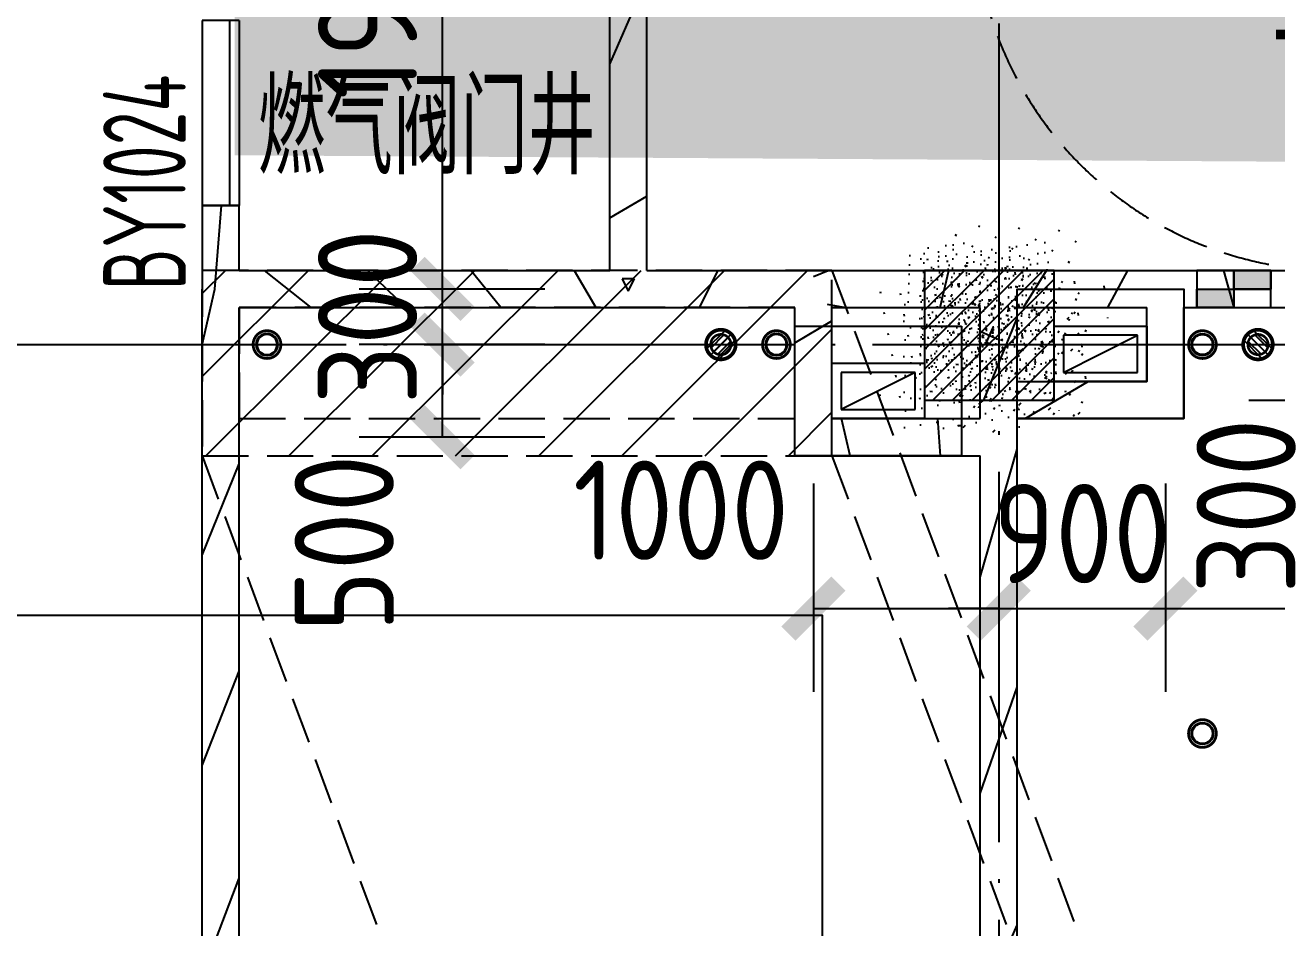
# Model space of a CAD drawing. Header units: inches. Extents: x 0 to 1813292486, y 0 to 3473589894.
# Drawn here: x 600535030 to 600541788, y 3473209268 to 3473214143 of the extents above; entities that cross this region are included whole.
import ezdxf
from ezdxf.enums import TextEntityAlignment as Align
from ezdxf.xclip import XClip

# ---------------------------------------------------------------- set-up
doc = ezdxf.new("R2010")
doc.units = ezdxf.units.IN
doc.header["$LTSCALE"] = 1000
doc.header["$MEASUREMENT"] = 0
doc.header["$XCLIPFRAME"] = 2
for name, pattern in [('AX-MALL-GIRD-200$0$DOTE', [2.4200000000000004, 2, -0.2, 0.02, -0.2]), ('AX-MALL-WALL-P02-QT$0$DASH', [0.35, 0.25, -0.1]), ('AX-MALL-WALL-P02-QT$0$DOTE', [2.4200000000000004, 2, -0.2, 0.02, -0.2]), ('PX-MALL-P02-LG$0$CONTINOUS', [0])]:
    doc.linetypes.add(name, pattern=pattern)
for name, color, linetype in [('A-Anno-Note', 241, 'Continuous'), ('AX-MALL-DIM-P02$0$A-Anno-Dims', 3, 'Continuous'), ('AX-MALL-DIM-P02$0$A-Detl-Thin', 131, 'Continuous'), ('AX-MALL-GIRD-200$0$A-Grid', 222, 'AX-MALL-GIRD-200$0$DOTE'), ('AX-MALL-P02-200$0$A-Anno-Note', 241, 'Continuous'), ('AX-MALL-WALL-P02$0$A-Anno-Note', 241, 'Continuous'), ('AX-MALL-WALL-P02-QT$0$_T_S__T_ELEV_A-STRS', 7, 'Continuous'), ('AX-MALL-WALL-P02-QT$0$A-Anno-Note', 241, 'Continuous'), ('AX-MALL-WALL-P02-QT$0$A-Detl-Patt', 8, 'Continuous'), ('AX-MALL-WALL-P02-QT$0$A-Detl-Thin', 131, 'Continuous'), ('AX-MALL-WALL-P02-QT$0$A-Strs', 151, 'Continuous'), ('AX-MALL-WALL-P02-QT$0$A-Wall', 2, 'Continuous'), ('AX-MALL-WALL-P02-QT$0$A-Wall-Patt', 13, 'Continuous'), ('AX-MALL-WALL-P02-QT$0$A-Wind', 4, 'Continuous'), ('AX-MALL-WORD-P02$0$A-Anno-Note', 241, 'Continuous'), ('AX-MALL-WORD-P02$0$A-Wind-Iden', 11, 'Continuous'), ('AX-MALL-ZTKD-P02$0$A-Anno-Note', 241, 'Continuous'), ('MX-MALL-P02-LG$0$M-VT-DUCT-FLG', 40, 'Continuous'), ('MX-MALL-P02-LG$0$M-VT-DUCT-KED', 170, 'Continuous'), ('MX-MALL-P02-LG$0$M-VT-DUCT-SAD', 90, 'Continuous'), ('PX-MALL-P02-LG$0$P-Drain-Fldr', 4, 'Continuous'), ('PX-MALL-P02-LG$0$P-Drain-Fldr-ARCH', 161, 'Continuous'), ('PX-MALL-P02-LG$0$P-Drain-Fldr-W100', 4, 'Continuous'), ('PX-MALL-P02-LG$0$P-Drain-Fldr-W50', 4, 'Continuous'), ('PX-MALL-P02-LG$0$P-Pipe-Risr', 7, 'Continuous'), ('PX-MALL-P02-LG$0$P-Pipe-Risr-Arch', 6, 'Continuous'), ('PX-MALL-P02-LG$0$P-Pipe-Risr-W100', 6, 'Continuous'), ('PX-MALL-P02-LG$0$P-Pipe-Risr-W50', 6, 'Continuous'), ('PX-MALL-P02-LG$0$P-Sewr-Pipe', 123, 'PX-MALL-P02-LG$0$CONTINOUS'), ('SX-MALL-LT-TZ-2F(T)$0$SX-S1-TZ-(2F~3F)$0$TZ', 255, 'Continuous'), ('SX-MALL-LT-TZ-2F(T)$0$SX-S1-TZ-（-2F~-1F）$0$S-PATT-SOLD', 251, 'Continuous'), ('SX-MALL-TZ-2F~3F$0$S-DIMS', 81, 'Continuous'), ('SX-MALL-WALL-L-1F~2F$0$S-COLU', 30, 'Continuous'), ('SX-MALL-WALL-L-1F~2F$0$S-PATT-WALL', 83, 'Continuous'), ('SX-MALL-WALL-L-1F~2F$0$单形心', 4, 'Continuous')]:
    doc.layers.add(name, color=color, linetype=linetype)
doc.layers.add('MX-MALL-P02-LG$0$M-AUX-TO-ARCH', color=1, linetype='Continuous', plot=False)
doc.styles.add('AX-MALL-DIM-P02$0$_TCH_DIM_T3', font='gbenor.shx')
doc.styles.add('AX-MALL-WALL-P02-QT$0$_TCH_DIM', font='gbenor.shx')
doc.styles.add('AX-MALL-WORD-P02$0$_TCH_WINDOW', font='gbenor.shx', dxfattribs={"bigfont": 'gbcbig.shx'})
doc.styles.add('AX-MALL-WORD-P02$0$STANDARD', font='gbenor.shx', dxfattribs={"bigfont": 'gbcbig.shx'})
doc.styles.add('PX-MALL-P02-LG$0$jzfz', font='gbenor.shx', dxfattribs={"bigfont": 'gbcbig.shx'})
doc.dimstyles.new('AX-MALL-DIM-P02$0$_TCH_ARCH&&180', dxfattribs={"dimtxt": 535.5, "dimasz": 270, "dimexe": 450, "dimexo": 450, "dimgap": 137.25, "dimtad": 1, "dimdec": 0, "dimzin": 0, "dimdsep": 46, "dimtxsty": 'AX-MALL-DIM-P02$0$_TCH_DIM_T3', "dimblk": 'AX-MALL-DIM-P02$0$_ArchTick', "dimcen": 0.09, "dimclrt": 7, "dimazin": 2, "dimtfac": 1, "dimtdec": 0, "dimtix": 1, "dimtmove": 2, "dimatfit": 3, "dimfxl": 500, "dimtolj": 1, "dimtzin": 0, "dimarcsym": 0})
pattern_1 = [(45, (0, 359.0227), (-353.55353201463, 353.55353201463), [])]

# ---------------------------------------------------------------- blocks, each defined once
blk = doc.blocks.new('AX-MALL-WORD-P02')
at = {"layer": 'AX-MALL-WORD-P02$0$A-Anno-Note', "style": 'AX-MALL-WORD-P02$0$STANDARD'}
blk.add_text('燃气阀门井', height=506.3829787234042, rotation=339.5681613092015, dxfattribs=at).set_placement((600342727.4776208, 3473088290.208235))
at = {"layer": 'AX-MALL-WORD-P02$0$A-Wind-Iden', "style": 'AX-MALL-WORD-P02$0$_TCH_WINDOW', "width": 0.7}
blk.add_text('BY1024', height=446.25, rotation=69.56816112945486, dxfattribs=at).set_placement((600342144.4815607, 3473087839.26506))
blk = doc.blocks.new('AX-MALL-GIRD-200')
at = {"layer": 'AX-MALL-GIRD-200$0$A-Grid'}
for p, q in [((600378016.9458635, 3473171563.05953), (600339287.4069142, 3473067599.332448)), ((600218521.0220362, 3473133579.090285), (600576417.0261351, 3473000252.327003))]:
    blk.add_line(p, q, dxfattribs=at)
blk = doc.blocks.new('AX-MALL-WALL-P02-QT$0$tj')
at = {"layer": 'AX-MALL-WALL-P02-QT$0$A-Detl-Patt'}
h = blk.add_hatch(dxfattribs=at)
h.set_pattern_fill('STEEL', color=256, scale=100.0000000000001, angle=50.43183869082386)
h.set_pattern_definition([(75.00000000004839, (-14278.19445574284, 156289.8254051208), (-153.3407249234246, 41.08752340989569), []), (75.00000000004839, (-14317.88195610046, 156358.5661673546), (-153.3407249234246, 41.08752340989569), [])])
edge = h.paths.add_edge_path()
edge.add_line((88101.273016572, 47666.64152574539), (87883.93542659283, 47459.84604215622))
edge.add_line((87883.93542659283, 47459.84604215622), (91571.54751467705, 43584.64122533798))
edge.add_arc((262949.389629302, 558937.705083496), 543101.4133620498, 251.6057364187558, 260.0288666978238)
edge.add_arc((172180.8466627672, -2862.146247219684), 27099.9982179492, 64.7128659603706, 96.9316049602786, ccw=False)
edge.add_arc((262948.9730309481, 558936.3205539446), 543099.9677998082, 261.6155114784545, 271.7251478115656)
edge.add_line((279298.9759148359, 16082.51663446426), (279298.9759315252, 16382.65274763107))
edge.add_arc((262948.9742454757, 558936.3204835369), 542799.9676941936, 261.62020364125146, 271.7261014454634, ccw=False)
edge.add_arc((172180.8456921196, -2862.14609140989), 27400.00151046549, 64.80631838577902, 96.83815911678944)
edge.add_arc((262949.394896181, 558937.7037490648), 542801.4137571028, 251.6136389015772, 260.02417327084333, ccw=False)
edge.add_line((91737.26096642017, 43845.69257831573), (88101.273016572, 47666.64152574539))
blk = doc.blocks.new('SX-MALL-WALL-L-1F~2F$0$BANWANG_XINGXIN')
at = {"color": 0}
for points in [[(0.7071067811865476, 0.7071067811865475), (-0.7071067811865477, -0.7071067811865475)], [(-0.7071067811865475, 0.7071067811865476), (0.7071067811865474, -0.7071067811865477)]]:
    blk.add_lwpolyline(points, dxfattribs=at)
blk = doc.blocks.new('SX-MALL-WALL-L-1F~2F')
at = {"layer": 'SX-MALL-WALL-L-1F~2F$0$S-PATT-WALL'}
h = blk.add_hatch(dxfattribs=at)
h.set_pattern_fill('钢筋混凝土', color=256, scale=15, pattern_type=2)
h.set_pattern_definition([(24.56816131876918, (600332848.5159376, 3473133887.589986), (-31.18316060756021, 68.21004687377882), []), (29.56816131876925, (600332848.5159376, 3473133887.589986), (97.53445422577846, -46.37920049590846), [11.25, -123.75]), (334.5681613187692, (600332848.5159376, 3473133887.589986), (19.88439775835759, 112.9961142864107), [9, -99]), (80.01956131876923, (600332856.6438087, 3473133883.725054), (117.4189029535321, 66.61682170576017), [9.5610285, -105.1713168]), (25.75236131876919, (600332858.9887226, 3473133915.702631), (141.3476152674957, -79.15081590010527), [16.87499999999951, -185.6249999999961]), (76.20376131876925, (600332870.7676862, 3473133909.106722), (182.3878362713222, 87.98253900728311), [14.3415432, -157.75695]), (330.7523613187692, (600332858.9887226, 3473133915.702631), (182.387767611897, 87.98268144025062), [13.49999999999976, -148.4999999999961]), (0.5681613187692669, (600332870.4268485, 3473133903.438077), (62.82047321120105, -87.84980446922418), [11.25, -123.75]), (305.5681613187692, (600332870.4268485, 3473133903.438077), (72.17288940056439, 89.18848105901375), [9, -99]), (51.01956131876926, (600332875.6618832, 3473133896.117257), (134.9933625470349, 1.33857134020591), [9.5610285, -105.1713168]), (17.06816131876921, (600332848.5159376, 3473133887.589986), (19.14085714793764, 46.15589493924091), [0.75, -97.8, 0.75, -100.5, 0.75, -99.375]), (347.0681613187692, (600332848.5159376, 3473133887.589986), (57.63084699394109, 41.66442757030211), [0.75, -57.3, 0.75, -95.55, 0.75, -37.875]), (307.0681613187692, (600332817.1703391, 3473133899.267141), (73.85474001336534, -31.12342331039777), [0.75, -37.5, 0.75, -117, 0.75, -155.25]), (297.0681613187692, (600332803.1140169, 3473133904.503534), (87.2164167648191, -16.46683781742514), [0.75, -48.75, 0.75, -77.69999999999999, 0.75, -110.25])])
h.paths.add_polyline_path([(600346330.5207584, 3473085646.161052), (600346574.8857405, 3473086302.122755), (600345918.9240376, 3473086546.487737), (600345674.5590556, 3473085890.526034)])
at = {"layer": 'SX-MALL-WALL-L-1F~2F$0$S-COLU'}
blk.add_lwpolyline([(600346330.5207584, 3473085646.161052), (600346574.8857405, 3473086302.122755), (600345918.9240376, 3473086546.487737), (600345674.5590556, 3473085890.526034)], close=True, dxfattribs=at)
at = {"layer": 'SX-MALL-WALL-L-1F~2F$0$单形心', "xscale": 50, "yscale": 50, "zscale": 50}
blk.add_blockref('SX-MALL-WALL-L-1F~2F$0$BANWANG_XINGXIN', (600346124.722398, 3473086096.324395), dxfattribs=at)
blk = doc.blocks.new('SX-MALL-WALL-L-2F~3F')
ref = blk.add_blockref('SX-MALL-WALL-L-1F~2F', (0, 0))
XClip(ref).set_block_clipping_path([(600349769.7341375, 3473074679.418533), (600357001.7302529, 3473071985.287766), (600356499.8725733, 3473070638.124951), (600359302.5086629, 3473069594.060767), (600362345.1765132, 3473077761.653201), (600381551.4312518, 3473070606.759726), (600391553.7259278, 3473066880.611454), (600387749.827644, 3473056669.608357), (600391632.1759799, 3473055223.319679), (600395635.5522461, 3473065969.791956), (600406982.2408491, 3473061742.817497), (600403058.8006672, 3473051210.921831), (600412723.2437257, 3473047610.6332), (600445093.3740637, 3473134503.466942), (600393055.2444371, 3473153889.197227), (600387463.4997383, 3473138878.984498), (600380158.3525343, 3473141600.366193), (600382830.751978, 3473148774.027779), (600388210.8522022, 3473146769.782572), (600390696.2253517, 3473153441.399696), (600277474.697425, 3473195619.741203), (600273446.9822528, 3473184807.934726), (600257129.111771, 3473190886.82031), (600241575.9633431, 3473149136.690594), (600258197.8999482, 3473142944.531458), (600255239.7303221, 3473135003.762026), (600263182.3271956, 3473132044.911624), (600260741.6763649, 3473125493.34496), (600269350.4970673, 3473122286.306632), (600271511.1407766, 3473128086.235537), (600286270.1853781, 3473122588.058336), (600284109.5416689, 3473116788.129431), (600282580.7823727, 3473112684.400902), (600291840.7574171, 3473109234.788475), (600290827.7957876, 3473106515.642598), (600293360.405141, 3473105572.171298), (600294731.2544166, 3473109252.0137), (600323175.4764534, 3473098655.706329), (600321336.3302773, 3473093718.790065), (600344750.773286, 3473084996.222976), (600341987.4689643, 3473077578.540671), (600344583.6790427, 3473076611.376234), (600346015.5062013, 3473080454.904757), (600351201.5612961, 3473078522.947055)])
blk = doc.blocks.new('SX-MALL-WALL-2F~3F')
blk.add_blockref('SX-MALL-WALL-L-2F~3F', (0, 0))
blk = doc.blocks.new('MX-MALL-P02-LG$0$YHJJ-P02')
at = {"layer": 'MX-MALL-P02-LG$0$M-AUX-TO-ARCH'}
for points in [[(-53259.12285268307, -64100.03859806061), (-53259.12284994125, -63400.03859567642), (-52359.12285149097, -63400.03859424591), (-52359.12285006046, -64100.03859615326)], [(-53559.7091345787, -63600.00072956085), (-53559.70913851261, -64300.00072717667), (-54459.70913660526, -64300.00072717667), (-54459.70913589001, -63600.00073051453)], [(-53059.12285172939, -63900.03859806061), (-53059.12285065651, -63600.03859567642), (-52559.12285101414, -63600.03859472275), (-52559.1228505373, -63900.0385966301)], [(-53759.70913589001, -63800.00072908401), (-53759.70913684368, -64100.00072813034), (-54259.70913600922, -64100.00072622299), (-54259.70913732052, -63800.00073051453)]]:
    blk.add_lwpolyline(points, close=True, dxfattribs=at)
at = {"layer": 'MX-MALL-P02-LG$0$M-VT-DUCT-FLG'}
for p, q in [((-53009.12285158937, -63850.03859714857), (-52609.122851631, -63650.03859706529)), ((-53809.70913568895, -63850.00072853245), (-54209.70913561422, -64050.00072868191))]:
    blk.add_line(p, q, dxfattribs=at)
at = {"layer": 'MX-MALL-P02-LG$0$M-VT-DUCT-KED'}
for p, q in [((-52609.122851631, -63650.03859706529), (-53009.122851631, -63650.03859714857)), ((-53009.122851631, -63650.03859714857), (-53009.12285158937, -63850.03859714857)), ((-52609.12285158937, -63850.03859706529), (-52609.122851631, -63650.03859706529)), ((-53809.70913568895, -63850.00072853245), (-54209.70913568895, -63850.00072868191)), ((-54209.70913568895, -63850.00072868191), (-54209.70913561422, -64050.00072868191)), ((-53809.70913561422, -64050.00072853245), (-53809.70913568895, -63850.00072853245)), ((-53009.12285158937, -63850.03859714857), (-52609.12285158937, -63850.03859706529)), ((-54209.70913561422, -64050.00072868191), (-53809.70913561422, -64050.00072853245))]:
    blk.add_line(p, q, dxfattribs=at)
blk = doc.blocks.new('MX-MALL-P02-LG')
at = {"layer": 'MX-MALL-P02-LG$0$M-VT-DUCT-SAD', "rotation": 339.5681613187875}
blk.add_blockref('MX-MALL-P02-LG$0$YHJJ-P02', (600418393.5374048, 3473127097.242905), dxfattribs=at)
blk = doc.blocks.new('SX-MALL-LT-TZ-2F(T)$0$SX-S1-TZ-（-2F~-1F）$0$55')
at = {"layer": 'SX-MALL-LT-TZ-2F(T)$0$SX-S1-TZ-（-2F~-1F）$0$S-PATT-SOLD'}
h = blk.add_hatch(color=251, dxfattribs=at)
h.dxf.hatch_style = 1
h.paths.add_polyline_path([(-77686.27864599228, -69171.32194757462), (-77486.27864456177, -69171.3219474554), (-77486.27864456177, -69271.32194751501), (-77686.27864551544, -69271.32194757462)])
h = blk.add_hatch(color=251, dxfattribs=at)
h.dxf.hatch_style = 1
h.paths.add_polyline_path([(-77886.27864646912, -69271.32194751501), (-77686.2786450386, -69271.32194751501), (-77686.27864456177, -69371.3219473958), (-77886.27864551544, -69371.3219473958)])
for p, q in [((-77686.2786450386, -69171.32194757462), (-77686.27864456177, -69371.3219474554)), ((-77886.27864551544, -69271.32194751501), (-77486.27864456177, -69271.32194751501))]:
    blk.add_line(p, q)
for points in [[(-77886.27864408493, -69371.32194751501), (-77486.27864408493, -69371.3219474554), (-77486.27864408493, -69171.3219474554), (-77886.27864456177, -69171.32194757462)], [(-77686.27864599228, -69171.32194757462), (-77486.27864456177, -69171.3219474554), (-77486.27864456177, -69271.32194751501), (-77686.27864551544, -69271.32194757462)], [(-77886.27864646912, -69271.32194751501), (-77686.2786450386, -69271.32194751501), (-77686.27864456177, -69371.3219473958), (-77886.27864551544, -69371.3219473958)]]:
    blk.add_lwpolyline(points, close=True)
blk = doc.blocks.new('SX-MALL-LT-TZ-2F(T)')
at = {"layer": 'SX-MALL-LT-TZ-2F(T)$0$SX-S1-TZ-(2F~3F)$0$TZ', "rotation": 339.5681613221936}
blk.add_blockref('SX-MALL-LT-TZ-2F(T)$0$SX-S1-TZ-（-2F~-1F）$0$55', (600444429.7282369, 3473123663.522379), dxfattribs=at)
blk = doc.blocks.new('SX-MALL-TZ-2F~3F')
at = {"layer": 'SX-MALL-TZ-2F~3F$0$S-DIMS', "rotation": 1.387142046460944e-06}
blk.add_blockref('SX-MALL-LT-TZ-2F(T)', (84.08594870567322, -14.53440642356873), dxfattribs=at)
blk = doc.blocks.new('AX-MALL-WALL-P02-QT$0$$WINLIB2D$00000004')
at = {"color": 0}
for points in [[(-0.4999999999999964, 0.5000000000000142), (-0.4999999999999964, -0.4999999999999858)], [(-0.4999999999999964, 0.5000000000000142), (0.5000000000000036, 0.5000000000000142)], [(0.5000000000000036, -0.4999999999999858), (0.5000000000000036, 0.5000000000000142)], [(-0.4999999999999964, 0.240579657589322), (0.5000000000000036, 0.240579657589322)], [(-0.4999999999999964, -0.4999999999999858), (0.5000000000000036, -0.4999999999999858)]]:
    blk.add_lwpolyline(points, dxfattribs=at)
blk = doc.blocks.new('AX-MALL-WALL-P02-QT')
at = {"layer": 'AX-MALL-WALL-P02-QT$0$A-Detl-Patt', "linetype": 'AX-MALL-WALL-P02-QT$0$DASH'}
h = blk.add_hatch(dxfattribs=at)
h.set_pattern_fill('ANSI31', color=5, scale=199.9999999999999, angle=-3.81666561775622e-14)
h.set_pattern_definition([(24.56816130921802, (600185298.4270635, 3473279938.045598), (-132.0087131905358, 288.7558651210028), [])])
h.paths.add_polyline_path([(600341915.1874338, 3473086970.861633), (600345101.287133, 3473085783.946005), (600345450.3799646, 3473086721.034152), (600342264.2802655, 3473087907.94978)])
at = {"layer": 'AX-MALL-WALL-P02-QT$0$A-Wall-Patt'}
h = blk.add_hatch(dxfattribs=at)
h.set_pattern_fill('普通砖', color=256, scale=200, style=0)
h.set_pattern_definition(pattern_1)
h.paths.add_polyline_path([(600344396.3101474, 3473087042.563723), (600344513.2918177, 3473087070.126983), (600345141.658915, 3473088756.885649), (600345016.7138287, 3473088803.43136), (600344919.3320025, 3473088732.9954), (600344325.8741882, 3473087139.945549)])
h = blk.add_hatch(dxfattribs=at)
h.set_pattern_fill('普通砖', color=256, scale=200, style=0)
h.set_pattern_definition(pattern_1)
h.paths.add_polyline_path([(600342451.6978946, 3473087838.131213), (600342573.8803854, 3473088166.112064), (600342386.4627562, 3473088235.93063), (600342229.3709822, 3473087814.240965), (600342354.3160683, 3473087767.695254)])
h = blk.add_hatch(dxfattribs=at)
h.set_pattern_fill('普通砖', color=256, scale=200, style=0)
h.set_pattern_definition(pattern_1)
h.paths.add_polyline_path([(600342354.3160683, 3473087767.695254), (600342381.8793283, 3473087650.713584), (600344349.7644366, 3473086917.618637), (600344396.3101475, 3473087042.563723), (600344325.8741882, 3473087139.945549), (600342451.6978946, 3473087838.131213)])
h = blk.add_hatch(dxfattribs=at)
h.set_pattern_fill('普通砖', color=256, scale=200, style=0)
h.set_pattern_definition(pattern_1)
h.paths.add_polyline_path([(600339981.5253286, 3473081207.317796), (600342381.8793283, 3473087650.713584), (600342354.3160683, 3473087767.695254), (600342229.3709822, 3473087814.240965), (600339794.1076994, 3473081277.136363)])
h = blk.add_hatch(dxfattribs=at)
h.set_pattern_fill('普通砖', color=256, scale=200, style=0)
h.set_pattern_definition(pattern_1)
h.paths.add_polyline_path([(600344396.3101474, 3473087042.563723), (600344349.7644366, 3473086917.618637), (600345193.1437689, 3473086603.435089), (600345310.1254389, 3473086630.998348), (600345356.6711497, 3473086755.943435), (600344513.2918177, 3473087070.126983)])
h = blk.add_hatch(dxfattribs=at)
h.set_pattern_fill('普通砖', color=256, scale=200, style=0)
h.set_pattern_definition(pattern_1)
h.paths.add_polyline_path([(600345310.1254388, 3473086630.998348), (600345380.5613981, 3473086533.616522), (600346130.2319157, 3473086254.342257), (600346247.2135857, 3473086281.905517), (600346293.7592967, 3473086406.850603), (600345356.6711497, 3473086755.943435)])
h = blk.add_hatch(dxfattribs=at)
h.set_pattern_fill('普通砖', color=256, scale=200, style=0)
h.set_pattern_definition(pattern_1)
h.paths.add_polyline_path([(600344913.8695035, 3473085853.764571), (600345171.1056991, 3473085971.363634), (600345380.5613981, 3473086533.616522), (600345310.1254388, 3473086630.998349), (600345193.1437689, 3473086603.435089)])
h = blk.add_hatch(dxfattribs=at)
h.set_pattern_fill('普通砖', color=256, scale=200, style=0)
h.set_pattern_definition(pattern_1)
h.paths.add_polyline_path([(600346247.2135857, 3473086281.905517), (600346317.649545, 3473086184.523691), (600346973.6112478, 3473085940.158709), (600347090.5929179, 3473085967.721968), (600347137.1386288, 3473086092.667055), (600346293.7592967, 3473086406.850603)])
h = blk.add_hatch(dxfattribs=at)
h.set_pattern_fill('普通砖', color=256, scale=200, style=0)
h.set_pattern_definition(pattern_1)
h.paths.add_polyline_path([(600346080.630586, 3473085739.252472), (600346178.0124122, 3473085809.688432), (600346317.649545, 3473086184.523691), (600346247.2135857, 3473086281.905517), (600346130.2319157, 3473086254.342257), (600345955.6854998, 3473085785.798183)])
h = blk.add_hatch(dxfattribs=at)
h.set_pattern_fill('普通砖', color=256, scale=200, style=0)
h.set_pattern_definition(pattern_1)
h.paths.add_polyline_path([(600347090.5929178, 3473085967.721968), (600347161.028877, 3473085870.340142), (600350066.0021325, 3473084788.152364), (600350182.9838026, 3473084815.715624), (600350229.5295134, 3473084940.66071), (600347137.1386288, 3473086092.667055)])
h = blk.add_hatch(dxfattribs=at)
h.set_pattern_fill('普通砖', color=256, scale=200, style=0)
h.set_pattern_definition(pattern_1)
h.paths.add_polyline_path([(600345171.1056991, 3473085971.363634), (600344913.8695035, 3473085853.764571), (600345850.9576503, 3473085504.67174), (600345948.3394766, 3473085575.107699), (600345920.7762166, 3473085692.089369)])
h = blk.add_hatch(dxfattribs=at)
h.set_pattern_fill('普通砖', color=256, scale=200, style=0)
h.set_pattern_definition(pattern_1)
h.paths.add_polyline_path([(600346833.974115, 3473085565.32345), (600346951.5731779, 3473085308.087254), (600347161.028877, 3473085870.340142), (600347090.5929178, 3473085967.721968), (600346973.6112478, 3473085940.158709)])
h = blk.add_hatch(dxfattribs=at)
h.set_pattern_fill('普通砖', color=256, scale=200, style=0)
h.set_pattern_definition(pattern_1)
h.paths.add_polyline_path([(600346080.630586, 3473085739.252472), (600346108.1938459, 3473085622.270802), (600346951.5731779, 3473085308.087254), (600346833.974115, 3473085565.32345), (600346178.0124122, 3473085809.688432)])
h = blk.add_hatch(dxfattribs=at)
h.set_pattern_fill('普通砖', color=256, scale=200, style=0)
h.set_pattern_definition(pattern_1)
h.paths.add_polyline_path([(600345948.3394766, 3473085575.107699), (600346073.2845627, 3473085528.561988), (600346108.1938459, 3473085622.270802), (600346080.630586, 3473085739.252472), (600345955.6854998, 3473085785.798183), (600345920.7762166, 3473085692.089369)])
h = blk.add_hatch(dxfattribs=at)
h.set_pattern_fill('普通砖', color=256, scale=200, style=0)
h.set_pattern_definition(pattern_1)
h.paths.add_polyline_path([(600343186.172157, 3473078079.872867), (600343315.8447416, 3473078126.622054), (600346073.2845627, 3473085528.561988), (600345948.3394766, 3473085575.107699), (600345850.9576503, 3473085504.67174), (600343136.077921, 3473078216.978086)])
at = {"layer": 'AX-MALL-WALL-P02-QT$0$_T_S__T_ELEV_A-STRS', "linetype": 'AX-MALL-WALL-P02-QT$0$DOTE', "const_width": 150}
blk.add_lwpolyline([(600234247.8536268, 3473153011.494684), (600262405.5662599, 3473142521.920496), (600259473.1864733, 3473134650.380063), (600277652.6965212, 3473127877.979127), (600276745.0551592, 3473125441.549947), (600276745.055159, 3473125441.549947), (600276046.8694955, 3473123567.373652), (600279607.804453, 3473122240.820894), (600279607.8044529, 3473122240.820893), (600286917.0919989, 3473119517.896807), (600286114.1784856, 3473117362.594068), (600305090.2134603, 3473110293.464231), (600303222.5668081, 3473105280.042639), (600316013.8200127, 3473100514.925489), (600314879.2683095, 3473097469.389009), (600322235.4102613, 3473094729.010282), (600324225.2394023, 3473100070.412719), (600344138.3625215, 3473092652.190045), (600342323.0797966, 3473087779.331682), (600442122.9674294, 3473050600.945104)], dxfattribs=at)
at = {"layer": 'AX-MALL-WALL-P02-QT$0$A-Detl-Patt', "linetype": 'AX-MALL-WALL-P02-QT$0$DASH'}
for p, q in [((600341915.187434, 3473086970.861634), (600341899.6790425, 3473064930.238692)), ((600345450.3799645, 3473086721.034152), (600345434.871573, 3473064680.411211)), ((600345101.2871329, 3473085783.946006), (600345085.7787414, 3473063743.323064))]:
    blk.add_line(p, q, dxfattribs=at)
at = {"layer": 'AX-MALL-WALL-P02-QT$0$A-Detl-Patt', "color": 5, "linetype": 'AX-MALL-WALL-P02-QT$0$DASH'}
for points in [[(600341915.1874338, 3473086970.861633), (600345101.287133, 3473085783.946005), (600345450.3799646, 3473086721.034152), (600342264.2802655, 3473087907.94978)], [(600342172.4236295, 3473087088.460696), (600344983.6880699, 3473086041.182201), (600345193.1437689, 3473086603.435089), (600342381.8793285, 3473087650.713584)]]:
    blk.add_lwpolyline(points, close=True, dxfattribs=at)
at = {"layer": 'AX-MALL-WALL-P02-QT$0$A-Strs', "linetype": 'AX-MALL-WALL-P02-QT$0$DASH'}
blk.add_lwpolyline([(600349430.5403235, 3473089613.563028, 0.4142135621634755), (600346922.487431, 3473088466.972168), (600346852.6688653, 3473088279.554538, 0.4142135621629859), (600347999.2597221, 3473085771.501645, 0.4142135621629859)], format="xyb", dxfattribs=at)
at = {"layer": 'AX-MALL-WALL-P02-QT$0$A-Wall'}
for p, q in [((600344325.8741882, 3473087139.945549), (600344919.3320025, 3473088732.9954)), ((600344513.2918177, 3473087070.126983), (600345141.658915, 3473088756.885649)), ((600342386.4627562, 3473088235.93063), (600342229.3709822, 3473087814.240965)), ((600342573.8803854, 3473088166.112064), (600342386.4627562, 3473088235.93063)), ((600342451.6978946, 3473087838.131213), (600342573.8803854, 3473088166.112064)), ((600342451.6978946, 3473087838.131213), (600344325.8741882, 3473087139.945549)), ((600339794.1076994, 3473081277.136363), (600342229.3709822, 3473087814.240965)), ((600339981.5253286, 3473081207.317796), (600342381.8793283, 3473087650.713584)), ((600342381.8793283, 3473087650.713584), (600344349.7644366, 3473086917.618637)), ((600344513.2918177, 3473087070.126983), (600345356.6711497, 3473086755.943435)), ((600344349.7644366, 3473086917.618637), (600345193.1437689, 3473086603.435089)), ((600345356.6711497, 3473086755.943435), (600346293.7592967, 3473086406.850603)), ((600344913.8695035, 3473085853.764571), (600345193.1437689, 3473086603.435089)), ((600345171.1056991, 3473085971.363634), (600345380.5613981, 3473086533.616522)), ((600345380.5613981, 3473086533.616522), (600346130.2319157, 3473086254.342257)), ((600346293.7592967, 3473086406.850603), (600347137.1386288, 3473086092.667055)), ((600345955.6854998, 3473085785.798183), (600346130.2319157, 3473086254.342257)), ((600346178.0124122, 3473085809.688432), (600346317.649545, 3473086184.523691)), ((600346317.649545, 3473086184.523691), (600346973.6112478, 3473085940.158709)), ((600347137.1386288, 3473086092.667055), (600350229.5295134, 3473084940.66071)), ((600345171.1056991, 3473085971.363634), (600345920.7762166, 3473085692.089369)), ((600346833.974115, 3473085565.32345), (600346973.6112478, 3473085940.158709)), ((600346951.5731779, 3473085308.087254), (600347161.028877, 3473085870.340142)), ((600347161.028877, 3473085870.340142), (600350066.0021325, 3473084788.152364)), ((600344913.8695035, 3473085853.764571), (600345850.9576503, 3473085504.67174)), ((600346178.0124122, 3473085809.688432), (600346833.974115, 3473085565.32345)), ((600345920.7762166, 3473085692.089369), (600345955.6854998, 3473085785.798183)), ((600346073.2845627, 3473085528.561988), (600346108.1938459, 3473085622.270802)), ((600346108.1938459, 3473085622.270802), (600346951.5731779, 3473085308.087254)), ((600343315.8447416, 3473078126.622054), (600346073.2845627, 3473085528.561988)), ((600343136.077921, 3473078216.978086), (600345850.9576503, 3473085504.67174))]:
    blk.add_line(p, q, dxfattribs=at)
at = {"layer": 'AX-MALL-WALL-P02-QT$0$A-Detl-Patt'}
blk.add_blockref('SX-MALL-TZ-2F~3F', (0, 0), dxfattribs=at)
at = {"layer": 'AX-MALL-WALL-P02-QT$0$A-Detl-Thin'}
for name in ['MX-MALL-P02-LG', 'SX-MALL-WALL-2F~3F']:
    blk.add_blockref(name, (0, 0), dxfattribs=at)
at = {"layer": 'AX-MALL-WALL-P02-QT$0$A-Detl-Thin', "rotation": 339.5681613091762}
blk.add_blockref('AX-MALL-WALL-P02-QT$0$tj', (600144118.6961328, 3473128496.287411), dxfattribs=at)
at = {"layer": 'AX-MALL-WALL-P02-QT$0$A-Wind'}
blk.add_blockref('AX-MALL-GIRD-200', (0, 0), dxfattribs=at)
at = {"layer": 'AX-MALL-WALL-P02-QT$0$A-Wind', "xscale": -1000, "yscale": -200, "zscale": 200, "rotation": 69.56816130836044}
blk.add_blockref('AX-MALL-WALL-P02-QT$0$$WINLIB2D$00000004', (600342654.7179867, 3473088669.565421), dxfattribs=at)
at = {"layer": 'AX-MALL-WALL-P02-QT$0$A-Anno-Note', "style": 'AX-MALL-WALL-P02-QT$0$_TCH_DIM', "width": 0.7}
blk.add_text('下', height=506.3829787234042, rotation=339.5681613091762, dxfattribs=at).set_placement((600347941.0184777, 3473086616.437702))
blk = doc.blocks.new('AX-MALL-WALL-P02')
at = {"layer": 'AX-MALL-WALL-P02$0$A-Anno-Note'}
blk.add_blockref('AX-MALL-WORD-P02', (0, 0), dxfattribs=at)
blk.add_blockref('AX-MALL-WALL-P02-QT', (0, 0), dxfattribs=at)
blk = doc.blocks.new('PX-MALL-P02-LG$0$P-Risr')
at = {"layer": 'PX-MALL-P02-LG$0$P-Pipe-Risr-W50'}
h = blk.add_hatch(color=0, dxfattribs=at)
edge = h.paths.add_edge_path()
edge.add_ellipse((0, 0), major_axis=(47.05795628796547, 47.05795628796547), ratio=0.9999999999999695, start_angle=225.0000000000009, end_angle=405.0000000000009, ccw=False)
edge.add_ellipse((0, 0), major_axis=(47.05795628796764, 47.05795628796764), ratio=0.9999999999998785, start_angle=133.9675974886221, end_angle=225.0000000000035, ccw=False)
edge.add_line((-66.53919663240958, 1.199087783927098), (-54.4367953546693, 1.199087783927098))
edge.add_ellipse((0, 0), major_axis=(-38.50196423560672, 38.50196423560672), ratio=0.9999999999999859, start_angle=43.73814098242129, end_angle=134.9999999999996)
edge.add_ellipse((0, 0), major_axis=(38.50196423561096, 38.50196423561096), ratio=0.9999999999998216, start_angle=225.0000000000051, end_angle=405.0000000000051)
edge.add_ellipse((0, 0), major_axis=(38.50196423560679, 38.50196423560679), ratio=0.9999999999999831, start_angle=45.00000000000048, end_angle=133.7381409824204)
edge.add_line((-54.43679535467527, 1.199087783927098), (-66.53919663241555, 1.199087783927098))
edge.add_ellipse((0, 0), major_axis=(-47.05795628796762, 47.05795628796762), ratio=0.9999999999998742, start_angle=-45.00000000000358, end_angle=43.967597488629224, ccw=False)
at = {"layer": 'PX-MALL-P02-LG$0$P-Pipe-Risr-Arch', "ltscale": 0.7}
blk.add_circle((0, 0), 59.29000000000001, dxfattribs=at)
at = {"layer": 'PX-MALL-P02-LG$0$P-Pipe-Risr-W100', "color": 0, "const_width": 15}
blk.add_lwpolyline([(-75, 0, 1), (75, 0, 1)], format="xyb", close=True, dxfattribs=at)
at = {"layer": 'PX-MALL-P02-LG$0$P-Pipe-Risr-W50'}
blk.add_circle((0, 0), 54.45000000000001, dxfattribs=at)
at = {"layer": 'PX-MALL-P02-LG$0$P-Pipe-Risr', "style": 'PX-MALL-P02-LG$0$jzfz', "width": 0.6, "flags": 1}
for tag, p in [('SYS-MARK', (0.3310501334344735, -45.65933377496549)), ('RANGE', (0.3337570973526454, -45.67887874227017))]:
    blk.add_attdef(tag, text='', height=0.015625, dxfattribs=at).set_placement(p, align=Align.MIDDLE)
blk = doc.blocks.new('PX-MALL-P02-LG$0$A$C5A9C1854')
at = {"layer": 'PX-MALL-P02-LG$0$P-Drain-Fldr-W50', "ltscale": 0.7}
for p, q in [((16.81565596797736, -52.36634142627008), (-52.36634142621187, 16.81565596791916)), ((38.89087296527578, -38.89087296521757), (-38.89087296527578, 38.89087296521757)), ((52.36634142632829, -16.81565596791916), (-16.81565596786095, 52.36634142627008))]:
    blk.add_line(p, q, dxfattribs=at)
at = {"layer": 'PX-MALL-P02-LG$0$P-Drain-Fldr-W50', "ltscale": 0.7, "const_width": 13.75}
blk.add_lwpolyline([(-54.99999999994179, 0, 1), (55.00000000005821, 0, 1)], format="xyb", close=True, dxfattribs=at)
blk = doc.blocks.new('PX-MALL-P02-LG$0$A$C7D2520B3')
at = {"layer": 'PX-MALL-P02-LG$0$P-Drain-Fldr', "ltscale": 0.7}
for p, q in [((78.54951213949244, -25.22348395187873), (-25.22348395179142, 78.54951213940512)), ((25.22348395196605, -78.54951213940512), (-78.54951213931781, 25.22348395187873)), ((58.33630944791366, -58.33630944788456), (-58.33630944791366, 58.33630944788456))]:
    blk.add_line(p, q, dxfattribs=at)
at = {"layer": 'PX-MALL-P02-LG$0$P-Drain-Fldr', "ltscale": 0.7, "const_width": 20}
blk.add_lwpolyline([(5.820766091346741e-11, -80, 1), (5.820766091346741e-11, 80, 1)], format="xyb", close=True, dxfattribs=at)
blk = doc.blocks.new('PX-MALL-P02-LG$0$A$C2257314B')
at = {"layer": 'PX-MALL-P02-LG$0$P-Drain-Fldr-ARCH', "ltscale": 0.7}
for p, q in [((16.81565596797736, -52.36634142627008), (-52.36634142621187, 16.81565596791916)), ((38.89087296527578, -38.89087296521757), (-38.89087296527578, 38.89087296521757)), ((52.36634142632829, -16.81565596791916), (-16.81565596786095, 52.36634142627008))]:
    blk.add_line(p, q, dxfattribs=at)
for start, end in [(0, 180), (180, 0)]:
    blk.add_arc((5.820766091346741e-11, -1.77635683940025e-15), 55, start, end, dxfattribs=at)
blk = doc.blocks.new('PX-MALL-P02-LG$0$P-Drain-Fldr')
blk.add_blockref('PX-MALL-P02-LG$0$A$C2257314B', (0, 0))
at = {"layer": 'PX-MALL-P02-LG$0$P-Drain-Fldr-W100'}
blk.add_blockref('PX-MALL-P02-LG$0$A$C7D2520B3', (0, 0), dxfattribs=at)
at = {"layer": 'PX-MALL-P02-LG$0$P-Drain-Fldr-W50'}
blk.add_blockref('PX-MALL-P02-LG$0$A$C5A9C1854', (0, 0), dxfattribs=at)
blk = doc.blocks.new('PX-MALL-P02-LG')
at = {"layer": 'PX-MALL-P02-LG$0$P-Drain-Fldr', "xscale": -1, "rotation": 339.5681615180106}
blk.add_blockref('PX-MALL-P02-LG$0$P-Drain-Fldr', (600344748.489898, 3473086555.654468), dxfattribs=at)
at = {"layer": 'PX-MALL-P02-LG$0$P-Drain-Fldr', "rotation": 339.5681611111039}
blk.add_blockref('PX-MALL-P02-LG$0$P-Drain-Fldr', (600347466.0323708, 3473085543.24898), dxfattribs=at)
at = {"layer": 'PX-MALL-P02-LG$0$P-Sewr-Pipe', "ltscale": 0.7}
for p, xscale, rotation in [((600342452.6012044, 3473087410.941524), -0.9999999999999999, 69.5681612829168), ((600345029.6163878, 3473086450.926742), -0.9999999999999991, 69.56816151801067)]:
    blk.add_blockref('PX-MALL-P02-LG$0$P-Risr', p, dxfattribs=dict(at, xscale=xscale, rotation=rotation))
at = {"layer": 'PX-MALL-P02-LG$0$P-Sewr-Pipe', "ltscale": 0.7, "rotation": 249.5681611111038}
for p in [(600347184.905973, 3473085647.976953), (600346451.8110578, 3473083680.091928)]:
    blk.add_blockref('PX-MALL-P02-LG$0$P-Risr', p, dxfattribs=at)
blk = doc.blocks.new('AX-MALL-ZTKD-P02')
at = {"layer": 'AX-MALL-ZTKD-P02$0$A-Anno-Note'}
blk.add_blockref('AX-MALL-GIRD-200', (0, 0), dxfattribs=at)
blk = doc.blocks.new('AX-MALL-DIM-P02$0$_ArchTick')
at = {"color": 0, "linetype": 'ByBlock', "const_width": 0.4}
blk.add_lwpolyline([(-0.5, -0.5), (0.5, 0.5)], dxfattribs=at)
blk = doc.blocks.new('*D697')
at = {"layer": 'AX-MALL-DIM-P02$0$A-Anno-Dims', "color": 0, "lineweight": -2, "transparency": 16777216}
for p, q in [((600343858.2562042, 3473086887.292782), (600342919.0747765, 3473087237.165422)), ((600343166.2180268, 3473086611.529574), (600343340.7644426, 3473087080.073648)), ((600343683.7097884, 3473086418.748708), (600342744.5283607, 3473086768.621349))]:
    blk.add_line(p, q, dxfattribs=at)
at = {"layer": 'AX-MALL-DIM-P02$0$A-Anno-Dims', "color": 0, "lineweight": -2, "transparency": 16777216, "xscale": 270, "yscale": 270, "zscale": 270}
for p, rotation in [((600343340.7644426, 3473087080.073648), 69.56816130175625), ((600343166.2180268, 3473086611.529574), 249.5681613017562)]:
    blk.add_blockref('AX-MALL-DIM-P02$0$_ArchTick', p, dxfattribs=dict(at, rotation=rotation))
at = {"layer": 'AX-MALL-DIM-P02$0$A-Anno-Dims', "color": 7, "transparency": 16777216, "insert": (600342468.9605757, 3473086260.930302), "char_height": 535.5, "attachment_point": 5, "rotation": 69.56816130175625, "style": 'AX-MALL-DIM-P02$0$_TCH_DIM_T3'}
blk.add_mtext('\\A1;500', dxfattribs=at)
blk = doc.blocks.new('*D698')
at = {"layer": 'AX-MALL-DIM-P02$0$A-Anno-Dims', "color": 0, "lineweight": -2, "transparency": 16777216}
for p, q in [((600343445.4922924, 3473087361.200092), (600343539.7473569, 3473087614.213892)), ((600343962.9840542, 3473087168.419227), (600343023.8026264, 3473087518.291867)), ((600343340.7644424, 3473087080.073647), (600343445.4922924, 3473087361.200092)), ((600343858.2562044, 3473086887.292781), (600342919.0747764, 3473087237.165421)), ((600343340.7644424, 3473087080.073647), (600343246.509378, 3473086827.059847))]:
    blk.add_line(p, q, dxfattribs=at)
at = {"layer": 'AX-MALL-DIM-P02$0$A-Anno-Dims', "color": 0, "lineweight": -2, "transparency": 16777216, "xscale": 270, "yscale": 270, "zscale": 270}
for p, rotation in [((600343445.4922924, 3473087361.200092), 249.5681613222478), ((600343340.7644424, 3473087080.073647), 69.56816132224785)]:
    blk.add_blockref('AX-MALL-DIM-P02$0$_ArchTick', p, dxfattribs=dict(at, rotation=rotation))
at = {"layer": 'AX-MALL-DIM-P02$0$A-Anno-Dims', "color": 7, "transparency": 16777216, "insert": (600343013.607668, 3473087362.019466), "char_height": 535.5, "attachment_point": 5, "rotation": 69.56816132224782, "style": 'AX-MALL-DIM-P02$0$_TCH_DIM_T3'}
blk.add_mtext('\\A1;300', dxfattribs=at)
blk = doc.blocks.new('*D699')
at = {"layer": 'AX-MALL-DIM-P02$0$A-Anno-Dims', "color": 0, "lineweight": -2, "transparency": 16777216}
for p, q in [((600344626.2604346, 3473088948.886706), (600343687.0790068, 3473089298.759346)), ((600343445.4922928, 3473087361.200094), (600344108.7686728, 3473089141.667572)), ((600343962.9840543, 3473087168.419228), (600343023.8026267, 3473087518.291868))]:
    blk.add_line(p, q, dxfattribs=at)
at = {"layer": 'AX-MALL-DIM-P02$0$A-Anno-Dims', "color": 0, "lineweight": -2, "transparency": 16777216, "xscale": 270, "yscale": 270, "zscale": 270}
for p, rotation in [((600344108.7686728, 3473089141.667572), 69.56816130505834), ((600343445.4922928, 3473087361.200094), 249.5681613050583)]:
    blk.add_blockref('AX-MALL-DIM-P02$0$_ArchTick', p, dxfattribs=dict(at, rotation=rotation))
at = {"layer": 'AX-MALL-DIM-P02$0$A-Anno-Dims', "color": 7, "transparency": 16777216, "insert": (600343630.8773036, 3473089018.988635), "char_height": 535.5, "attachment_point": 5, "rotation": 69.56816130505834, "style": 'AX-MALL-DIM-P02$0$_TCH_DIM_T3'}
blk.add_mtext('\\A1;1900', dxfattribs=at)
blk = doc.blocks.new('*D702')
at = {"layer": 'AX-MALL-DIM-P02$0$A-Anno-Dims', "color": 0, "lineweight": -2, "transparency": 16777216}
for p, q in [((600347419.1911619, 3473085560.740021), (600348325.3072815, 3473085223.185177)), ((600347798.8897659, 3473085099.150508), (600347903.6176156, 3473085380.276952)), ((600347314.463312, 3473085279.613577), (600348220.5794318, 3473084942.058733))]:
    blk.add_line(p, q, dxfattribs=at)
at = {"layer": 'AX-MALL-DIM-P02$0$A-Anno-Dims', "color": 0, "lineweight": -2, "transparency": 16777216, "xscale": 270, "yscale": 270, "zscale": 270}
for p, rotation in [((600347903.6176156, 3473085380.276952), 69.56816125908632), ((600347798.8897659, 3473085099.150508), 249.5681612590863)]:
    blk.add_blockref('AX-MALL-DIM-P02$0$_ArchTick', p, dxfattribs=dict(at, rotation=rotation))
at = {"layer": 'AX-MALL-DIM-P02$0$A-Anno-Dims', "color": 7, "transparency": 16777216, "insert": (600347101.6323146, 3473084748.551237), "char_height": 535.5, "attachment_point": 5, "rotation": 69.56816125908632, "style": 'AX-MALL-DIM-P02$0$_TCH_DIM_T3'}
blk.add_mtext('\\A1;300', dxfattribs=at)
blk = doc.blocks.new('*D703')
at = {"layer": 'AX-MALL-DIM-P02$0$A-Anno-Dims', "color": 0, "lineweight": -2, "transparency": 16777216}
for p, q in [((600344955.214416, 3473085678.292132), (600344562.2910533, 3473084623.547422)), ((600345892.3025621, 3473085329.199293), (600345499.3791994, 3473084274.454583)), ((600344719.3828306, 3473085045.237087), (600345656.4709767, 3473084696.144248))]:
    blk.add_line(p, q, dxfattribs=at)
at = {"layer": 'AX-MALL-DIM-P02$0$A-Anno-Dims', "color": 0, "lineweight": -2, "transparency": 16777216, "xscale": 270, "yscale": 270, "zscale": 270}
for p, rotation in [((600344719.3828306, 3473085045.237087), 159.5681608897406), ((600345656.4709767, 3473084696.144248), 339.5681608897406)]:
    blk.add_blockref('AX-MALL-DIM-P02$0$_ArchTick', p, dxfattribs=dict(at, rotation=rotation))
at = {"layer": 'AX-MALL-DIM-P02$0$A-Anno-Dims', "color": 7, "transparency": 16777216, "insert": (600344234.967377, 3473085792.344999), "char_height": 535.5, "attachment_point": 5, "rotation": 339.56816088974057, "style": 'AX-MALL-DIM-P02$0$_TCH_DIM_T3'}
blk.add_mtext('\\A1;1000', dxfattribs=at)
blk = doc.blocks.new('*D704')
at = {"layer": 'AX-MALL-DIM-P02$0$A-Anno-Dims', "color": 0, "lineweight": -2, "transparency": 16777216}
for p, q in [((600345892.3025622, 3473085329.199294), (600345499.3791995, 3473084274.454584)), ((600346735.6818892, 3473085015.01574), (600346342.7585262, 3473083960.27103)), ((600345656.4709768, 3473084696.144249), (600345403.4571779, 3473084790.399315)), ((600345656.4709768, 3473084696.144249), (600346499.8503035, 3473084381.960695)), ((600346499.8503035, 3473084381.960695), (600346752.8641025, 3473084287.705629))]:
    blk.add_line(p, q, dxfattribs=at)
at = {"layer": 'AX-MALL-DIM-P02$0$A-Anno-Dims', "color": 0, "lineweight": -2, "transparency": 16777216, "xscale": 270, "yscale": 270, "zscale": 270}
for p, rotation in [((600345656.4709768, 3473084696.144249), 339.5681608828714), ((600346499.8503035, 3473084381.960695), 159.5681608828714)]:
    blk.add_blockref('AX-MALL-DIM-P02$0$_ArchTick', p, dxfattribs=dict(at, rotation=rotation))
at = {"layer": 'AX-MALL-DIM-P02$0$A-Anno-Dims', "color": 7, "transparency": 16777216, "insert": (600346219.5432398, 3473084918.57317), "char_height": 535.5, "attachment_point": 5, "rotation": 339.56816088287144, "style": 'AX-MALL-DIM-P02$0$_TCH_DIM_T3'}
blk.add_mtext('\\A1;900', dxfattribs=at)
blk = doc.blocks.new('*D705')
at = {"layer": 'AX-MALL-DIM-P02$0$A-Anno-Dims', "color": 0, "lineweight": -2, "transparency": 16777216}
for p, q in [((600346735.6818889, 3473085015.015739), (600346342.758526, 3473083960.271029)), ((600346499.8503035, 3473084381.960694), (600349592.2411842, 3473083229.954325)), ((600349828.0727699, 3473083863.00937), (600349435.1494067, 3473082808.26466))]:
    blk.add_line(p, q, dxfattribs=at)
at = {"layer": 'AX-MALL-DIM-P02$0$A-Anno-Dims', "color": 0, "lineweight": -2, "transparency": 16777216, "xscale": 270, "yscale": 270, "zscale": 270}
for p, rotation in [((600346499.8503035, 3473084381.960694), 159.5681608867709), ((600349592.2411842, 3473083229.954325), 339.5681608867709)]:
    blk.add_blockref('AX-MALL-DIM-P02$0$_ArchTick', p, dxfattribs=dict(at, rotation=rotation))
at = {"layer": 'AX-MALL-DIM-P02$0$A-Anno-Dims', "color": 7, "transparency": 16777216, "insert": (600348187.4283435, 3473084185.478208), "char_height": 535.5, "attachment_point": 5, "rotation": 339.56816088677084, "style": 'AX-MALL-DIM-P02$0$_TCH_DIM_T3'}
blk.add_mtext('\\A1;3300', dxfattribs=at)
blk = doc.blocks.new('AX-MALL-DIM-P02')
at = {"layer": 'AX-MALL-DIM-P02$0$A-Detl-Thin'}
blk.add_blockref('AX-MALL-ZTKD-P02', (-2.384185791015625e-06, 9.5367431640625e-07), dxfattribs=at)
at = {"layer": 'AX-MALL-DIM-P02$0$A-Anno-Dims'}
for base, p1, p2, angle, picture, middle in [((600344108.7686728, 3473089141.667572), (600344384.6737204, 3473087011.327453), (600345047.9501007, 3473088791.794932), 69.56816130505834, '*D699', (600343630.8773036, 3473089018.988635)), ((600343340.7644426, 3473087080.073648), (600344105.3994545, 3473086261.656934), (600344279.9458703, 3473086730.201007), 69.56816130175625, '*D697', (600342468.9605757, 3473086260.930302)), ((600345656.4709767, 3473084696.144248), (600345112.3061935, 3473086099.981798), (600346049.3943396, 3473085750.888958), 339.56816083853664, '*D703', (600344234.967377, 3473085792.344999)), ((600347903.6176156, 3473085380.276952), (600346892.7736462, 3473085436.705352), (600346997.501496, 3473085717.831796), 69.56816129087792, '*D702', (600347101.6323146, 3473084748.551237))]:
    dim = blk.add_linear_dim(base=base, p1=p1, p2=p2, angle=angle, dimstyle='AX-MALL-DIM-P02$0$_TCH_ARCH&&180', dxfattribs=at)
    dim.commit()
    dim.dimension.update_dxf_attribs({"geometry": picture, "text_midpoint": middle, "dimtype": 129})
for p1, p2, distance, picture, middle in [((600344279.9458704, 3473086730.201007), (600344384.6737205, 3473087011.327453), 1002.2338141138847, '*D698', (600343013.607668, 3473087362.019466)), ((600346049.3943397, 3473085750.888958), (600346892.7736665, 3473085436.705405), -1125.5554954690108, '*D704', (600346219.5432398, 3473084918.57317)), ((600346892.7736664, 3473085436.705405), (600349985.164547, 3473084284.699036), -1125.555495832619, '*D705', (600348187.4283435, 3473084185.478208))]:
    dim = blk.add_aligned_dim(p1=p1, p2=p2, distance=distance, dimstyle='AX-MALL-DIM-P02$0$_TCH_ARCH&&180', dxfattribs=at)
    dim.commit()
    dim.dimension.update_dxf_attribs({"geometry": picture, "text_midpoint": middle})
blk = doc.blocks.new('AX-MALL-P02-200')
at = {"layer": 'AX-MALL-P02-200$0$A-Anno-Note'}
blk.add_blockref('AX-MALL-WALL-P02', (0, 0), dxfattribs=at)
for name in ['AX-MALL-DIM-P02', 'PX-MALL-P02-LG']:
    blk.add_blockref(name, (0, 0), dxfattribs=at)

msp = doc.modelspace()

# ---------------------------------------------------------------- block references
at = {"layer": 'A-Anno-Note', "rotation": 20.43183869077545}
msp.add_blockref('AX-MALL-P02-200', (1250392458.527329, 9048125.682563305), dxfattribs=at)

doc.saveas('drawing.dxf')
